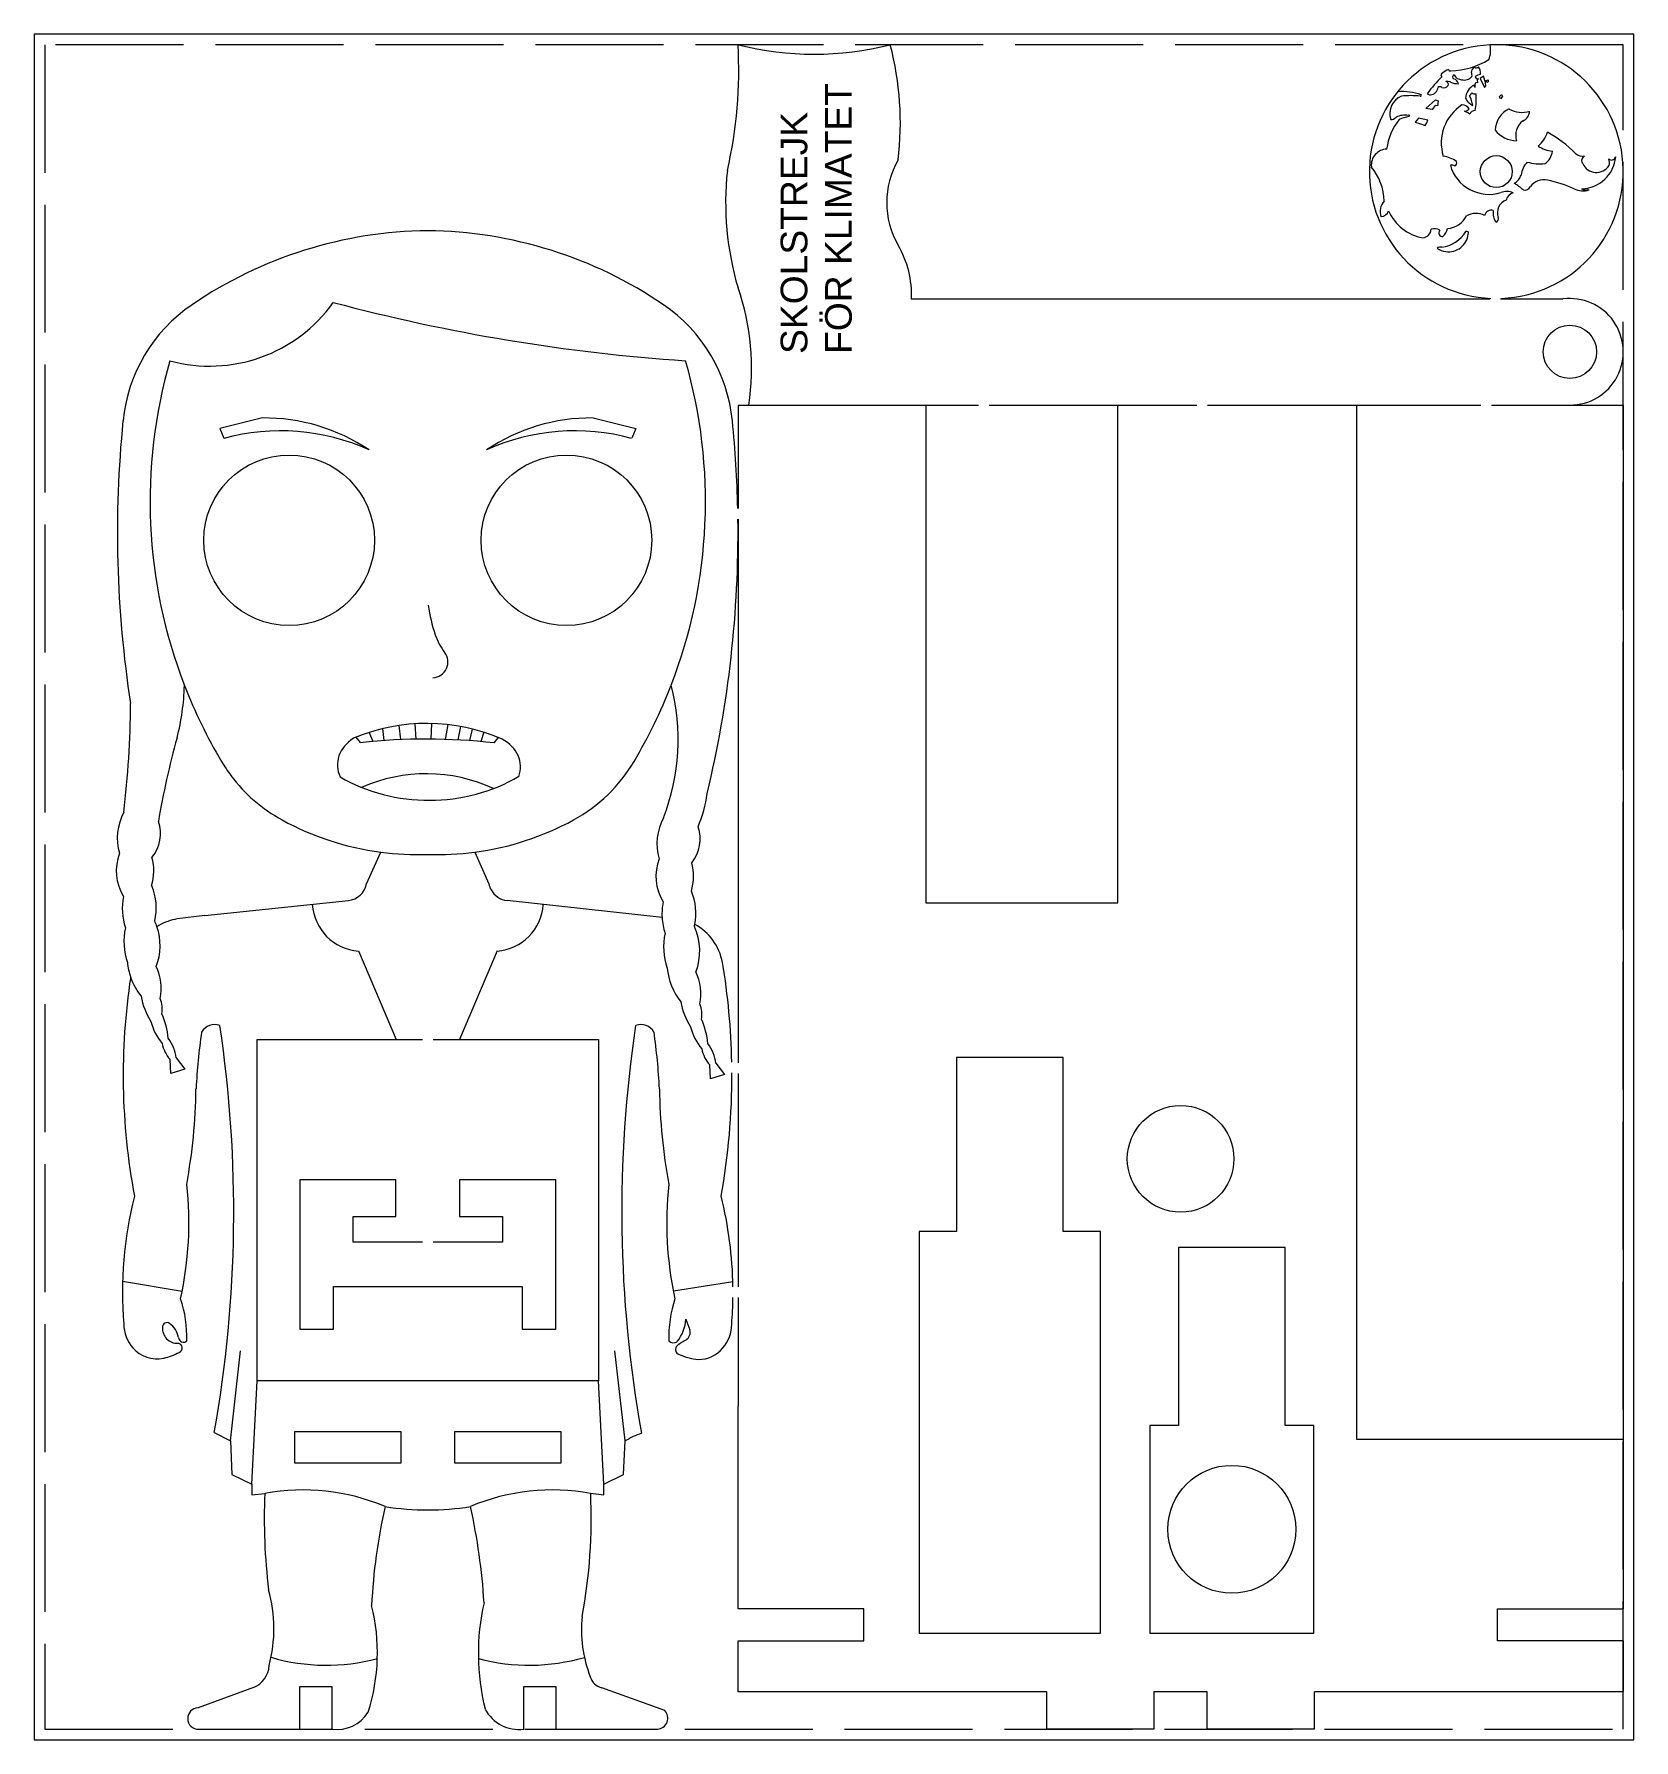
# Model space of a CAD drawing. Extents: x 0 to 150, y 0 to 160.
import ezdxf

# ---------------------------------------------------------------- set-up
doc = ezdxf.new("R2010")
doc.units = 0
doc.header["$MEASUREMENT"] = 0
doc.linetypes.add('ACAD_ISO02W100', pattern=[15, 12, -3])
doc.layers.get('0').update_dxf_attribs({"true_color": 0xffffff})
for name, color, linetype, true_color in [('Corte exterior', 1, 'Continuous', 0xff0000), ('grabado linea medio', 3, 'Continuous', 0x00ff00), ('mesa de trabajo y auxiliares', 7, 'Continuous', 0xffffff)]:
    doc.layers.add(name, color=color, linetype=linetype, true_color=true_color)
doc.styles.add('textstyle0', font='')
doc.styles.get('textstyle0').set_extended_font_data('Arial')

msp = doc.modelspace()

# ---------------------------------------------------------------- linework, layer by layer
for p, q in [((135.9, 156.05), (135.6, 155.84)), ((135.6, 155.84), (135.6, 155.84)), ((135.6, 155.84), (136, 155)), ((136.08, 155.47), (135.9, 156.05)), ((136.11, 155.14), (136.08, 155.47)), ((136.08, 155.47), (136.08, 155.47)), ((136.14, 155.65), (136.34, 155.71)), ((136.22, 155.46), (136.14, 155.65)), ((136.35, 155.52), (136.22, 155.46)), ((136.34, 155.71), (136.35, 155.52)), ((130.48, 153.02), (131.4, 153.84)), ((131.4, 153.84), (131.65, 153.74)), ((131.65, 153.74), (131.58, 153.28)), ((131.87, 154.25), (131.87, 154.25)), ((132.11, 154.15), (132.11, 154.15)), ((136, 155), (136.11, 155.14)), ((136, 155), (136, 155)), ((136.11, 155.14), (136.11, 155.14)), ((137.39, 154.16), (137.6, 154.35)), ((137.48, 153.93), (137.39, 154.16)), ((137.69, 154.14), (137.48, 153.93)), ((137.6, 154.35), (137.69, 154.14)), ((129.8, 152.11), (129.5, 151.73)), ((130.68, 151.93), (129.8, 152.11)), ((131.09, 152.94), (130.48, 153.02)), ((131.36, 153.3), (131.09, 152.94)), ((131.58, 153.28), (131.36, 153.3)), ((129.5, 151.73), (129.5, 151.73)), ((129.5, 151.73), (129.91, 151.63)), ((129.91, 151.63), (130.42, 151.42)), ((130.42, 151.42), (130.59, 151.67)), ((130.42, 151.42), (130.42, 151.42)), ((130.59, 151.67), (130.68, 151.93)), ((130.68, 151.93), (130.68, 151.93))]:
    msp.add_line(p, q)
for centre, radius, start, end in [((134.24, 158.48), 2.33, 337.9408, 12.6566), ((132.68, 163.72), 7.16, 271.2115, 301.3243), ((135.41, 156.36), 0.654, 122.9135, 176.3283), ((135.23, 157.06), 0.231, 222.2138, 325.5301), ((134.82, 156.38), 0.814, 349.3803, 42.5104), ((139.81, 147.96), 11.21, 134.1619, 144.9569), ((132.1, 156.16), 0.19, 107.9496, 239.8), ((136.28, 149.99), 7.64, 118.6876, 123.7492), ((132.42, 153.96), 1.6, 75.6997, 91.9599), ((132.33, 155.28), 0.275, 340.6842, 84.0107), ((132.77, 156.7), 0.155, 181.9115, 293.1071), ((133.48, 156.95), 1.6, 245.216, 272.5256), ((133.2, 155.98), 0.2, 103.6067, 245.3383), ((132.93, 155.17), 0.653, 16.7503, 73.2497), ((133.9, 156.57), 0.853, 208.161, 266.7689), ((134.11, 156.58), 0.891, 253.3976, 322.5472), ((135.7, 153.89), 1.5, 116.9743, 175.9464), ((134.26, 156.13), 0.569, 349.8727, 28.1764), ((135.17, 155.18), 0.158, 161.5651, 251.5651), ((135.3, 155.25), 0.216, 60.0575, 181.342), ((134.67, 155.08), 0.447, 353.5742, 21.7998), ((136.07, 154.38), 1.9, 103.6713, 119.9315), ((135.32, 156.01), 0.202, 172.875, 299.7449), ((135.56, 155.64), 0.246, 126.3972, 232.0285), ((128.85, 152.55), 1.74, 111.3179, 198.4217), ((128.2, 148.51), 6.1, 72.2133, 93.1571), ((129.09, 147.78), 6.45, 82.2585, 97.7415), ((129.98, 154.27), 0.0987, 258.1829, 30.807), ((130.97, 154.95), 0.647, 238.4028, 265.2767), ((130.87, 155.07), 0.772, 273.909, 355.1116), ((131.81, 154.77), 0.293, 50.423, 127.8303), ((132.19, 155.42), 0.462, 245.2069, 329.9094), ((135.75, 154.85), 1.77, 208.7398, 241.2602), ((133.47, 155.17), 1.49, 319.3392, 333.2807), ((131.45, 152.65), 3.51, 10.6698, 26.2001), ((135.1, 154.85), 0.461, 229.3987, 282.5288), ((129.64, 153.9), 5.58, 348.8394, 5.1421), ((132.45, 148.47), 5.68, 141.578, 172.3991), ((127.28, 152.52), 0.523, 260.8377, 322.7652), ((128.54, 150.58), 1.82, 79.9213, 117.4609), ((129.77, 147.88), 4.48, 101.2549, 113.2779), ((128.9, 152.34), 0.0588, 263.6237, 136.8491), ((136.15, 149.81), 4.21, 122.6424, 197.261), ((133.91, 152.6), 0.754, 32.3786, 92.5158), ((134.12, 153.29), 0.523, 271.4122, 326.361), ((133.69, 151.43), 1.4, 48.8146, 71.9012), ((135.1, 152.3), 0.522, 88.5019, 158.5022), ((139.3, 150.89), 2.31, 115.3389, 177.1808), ((139.53, 155.2), 2.54, 241.4723, 285.8474), ((139.18, 152.81), 1.04, 292.5813, 357.3496), ((139.04, 152.59), 2.59, 217.8193, 269.0506), ((140.64, 150.5), 1.72, 128.1313, 196.9374), ((139.26, 151.61), 2.75, 309.5428, 343.077), ((135.52, 139.7), 12.81, 45.2455, 60.1466), ((126.89, 147.71), 1.51, 92.496, 185.8738), ((142.67, 152), 3, 236.4966, 263.9691), ((140.67, 149.22), 1.7, 306.6536, 352.9631), ((121.23, 144.17), 5.36, 1.8428, 39.2693), ((131.71, 145.79), 2.8, 53.6125, 81.3463), ((132.9, 147.1), 0.612, 59.1596, 99.4026), ((136.41, 148.73), 3.76, 195.8524, 287.5094), ((133.06, 147.92), 0.336, 297.1277, 22.0272), ((141.59, 146.49), 2.19, 136.4371, 172.4328), ((141.19, 152.01), 4.18, 253.4187, 276.7668), ((145.27, 149.7), 1.16, 231.068, 275.5335), ((145, 148.81), 3.32, 271.4146, 354.5841), ((145.53, 148.14), 0.431, 110.5887, 222.1573), ((146.49, 148.44), 1.41, 204.4868, 326.7158), ((146.67, 147.94), 1.04, 344.463, 19.9747), ((147.9, 148.54), 0.352, 222.903, 286.4805), ((147.86, 148.64), 0.462, 287.6394, 342.3606), ((138.15, 147.17), 1.33, 298.8805, 343.053), ((135.4, 140.46), 6.5, 49.2835, 58.5644), ((139.79, 145.93), 0.561, 254.619, 336.1092), ((141.54, 144.82), 1.52, 76.4611, 144.651), ((139.83, 135.52), 10.97, 65.3853, 79.1253), ((127.63, 143.36), 1.43, 136.7761, 199.8451), ((138.44, 143.26), 1.24, 109.1967, 201.3502), ((138.08, 143.68), 1.56, 67.6757, 110.2025), ((138.92, 144.26), 0.898, 105.4479, 169.1373), ((145.21, 146.93), 1.64, 240.5682, 291.2606), ((145.6, 146.64), 1.25, 245.4586, 279.1872), ((126.24, 143.68), 0.8, 273.5539, 341.0688), ((130.95, 145.15), 4.31, 203.6596, 260.0036), ((132.38, 143.94), 2.17, 273.8817, 332.7172), ((135.21, 141.35), 1.83, 64.4075, 119.4311), ((136.61, 142.86), 0.626, 71.4546, 166.8058), ((138.21, 143.22), 1.42, 170.6645, 217.8355), ((136.87, 142.72), 0.429, 301.0251, 11.9097), ((130.15, 141.75), 0.851, 273.3665, 356.6335), ((131.3, 140.85), 0.901, 56.3099, 109.44), ((132.05, 141.35), 0.354, 135, 278.1301), ((131.49, 143.23), 3.27, 279.0113, 327.666), ((131.15, 142.03), 1.4, 312.8473, 349.5147), ((132.63, 141.43), 1.84, 261.8223, 354.2718), ((134.33, 141.34), 0.16, 323.1159, 121.1639), ((131.85, 139.52), 0.504, 72.681, 127.0197), ((132.68, 141.64), 2.06, 236.7578, 261.3569)]:
    msp.add_arc(centre, radius, start, end)
at = {"layer": 'Corte exterior'}
for p, q in [((82.25, 135.16), (136.5, 135.16)), ((137.5, 135.16), (143.35, 135.16)), ((66, 125.2), (88.55, 125.2)), ((66, 125.2), (66, 115.5)), ((89.55, 125.2), (109.01, 125.2)), ((110.01, 125.2), (135.65, 125.2)), ((136.65, 125.2), (149, 125.2)), ((149, 125.2), (149, 12.3)), ((66, 114.5), (66, 63.5)), ((31.18, 80.29), (32.5, 83.26)), ((41.32, 83.26), (42.64, 80.29)), ((16, 77.32), (29.47, 78.72)), ((58.88, 77.15), (44.35, 78.72)), ((16, 77.32), (13.41, 77)), ((20.91, 65.68), (36.41, 65.68)), ((20.91, 33.68), (20.91, 65.68)), ((37.41, 65.68), (52.91, 65.68)), ((52.91, 65.68), (52.91, 33.68)), ((66, 62.5), (66, 42.5)), ((24.91, 52.52), (24.91, 38.52)), ((33.91, 52.52), (24.91, 52.52)), ((33.91, 49.1), (33.91, 52.52)), ((39.89, 52.52), (39.89, 49.1)), ((48.91, 52.52), (39.89, 52.52)), ((48.91, 38.52), (48.91, 52.52)), ((29.91, 49.1), (33.91, 49.1)), ((29.91, 46.7), (29.91, 49.1)), ((39.89, 49.1), (43.91, 49.1)), ((43.91, 49.1), (43.91, 46.7)), ((36.41, 46.7), (29.91, 46.7)), ((43.91, 46.7), (37.41, 46.7)), ((28.06, 42.52), (45.76, 42.52)), ((28.06, 38.52), (28.06, 42.52)), ((45.76, 42.52), (45.76, 38.52)), ((66, 41.5), (66, 31.3)), ((24.91, 38.52), (28.06, 38.52)), ((45.76, 38.52), (48.91, 38.52)), ((61.12, 39.45), (61.48, 38.47)), ((52.91, 33.68), (20.91, 33.68)), ((66, 12.3), (66, 31.3)), ((16.88, 28.82), (18.4, 28.04)), ((24.41, 28.9), (24.41, 26)), ((34.41, 28.9), (24.41, 28.9)), ((34.41, 26), (34.41, 28.9)), ((39.41, 28.9), (39.41, 26)), ((49.41, 28.9), (39.41, 28.9)), ((49.41, 26), (49.41, 28.9)), ((18.4, 28.04), (18.55, 24.9)), ((55.26, 24.9), (55.41, 28.04)), ((24.41, 26), (34.41, 26)), ((39.41, 26), (49.41, 26)), ((18.55, 24.9), (20.41, 24)), ((53.41, 24), (55.26, 24.9)), ((20.41, 24), (20.41, 23)), ((20.41, 23), (21.64, 23.12)), ((52.18, 23.13), (53.41, 23)), ((53.41, 23), (53.41, 24)), ((77.8, 12.3), (66, 12.3)), ((77.8, 12.3), (66, 12.3)), ((77.8, 9.3), (77.8, 12.3)), ((137.2, 12.3), (149, 12.3)), ((137.2, 9.3), (137.2, 12.3)), ((137.2, 12.3), (149, 12.3)), ((66, 9.3), (77.8, 9.3)), ((66, 4.51), (66, 9.3)), ((149, 9.3), (137.2, 9.3)), ((149, 9.3), (149, 4.5)), ((20.57, 4.91), (15.37, 3)), ((24.91, 5), (27.91, 5)), ((24.91, 1), (24.91, 5)), ((27.91, 5), (27.91, 1)), ((45.91, 5), (48.91, 5)), ((45.91, 1), (45.91, 5)), ((48.91, 5), (48.91, 1)), ((59.13, 2.76), (53.23, 4.88)), ((94.95, 4.5), (66, 4.51)), ((94.95, 1.01), (94.95, 4.5)), ((105, 4.51), (105, 1.01)), ((110, 4.51), (105, 4.51)), ((110, 1.01), (110, 4.51)), ((120.05, 1.01), (120.05, 4.5)), ((149, 4.5), (120.05, 4.5)), ((15.41, 1), (24.91, 1)), ((48.91, 1), (58.45, 1)), ((105, 1.01), (94.95, 1.01)), ((120.05, 1.01), (110, 1.01))]:
    msp.add_line(p, q, dxfattribs=at)
for centre, radius in [((137.1, 147.1), 1.5), ((144, 130.2), 2.5), ((23.91, 112.52), 8), ((49.91, 112.52), 8), ((107.5, 54.5), 5)]:
    msp.add_circle(centre, radius, dxfattribs=at)
for centre, radius, start, end in [((24.2, 156.6), 41.87, 347.0258, 3.2861), ((73.14, 187.57), 29.45, 255.9779, 284.022), ((52.51, 151.7), 28.71, 352.9969, 14.7318), ((137.1, 147.1), 11.9, 272.4074, 267.5926), ((93, 144.2), 28.16, 173.8845, 196.5043), ((88, 144.2), 8.06, 150.2551, 209.7449), ((37.31, 101.63), 39.93, 90.5828, 124.3017), ((36.5, 101.63), 39.93, 55.6983, 89.4172), ((73.22, 135.59), 9.05, 357.2861, 30.6636), ((44.5, 128.7), 22.77, 351.1582, 19.2306), ((23.26, 122.23), 15, 124.3017, 174.3031), ((50.55, 122.23), 15, 5.6969, 55.6983), ((144, 130.2), 5, 270, 97.4305), ((113.18, 113.26), 105.37, 174.3031, 188.7637), ((-39.37, 113.26), 105.37, 1.2199, 5.6969), ((-39.37, 113.26), 105.37, 346.5631, 0.6761), ((-7.62, 99.46), 21.72, 345.4311, 358.494), ((58.59, 116.16), 47.72, 201.2069, 210.725), ((15.23, 116.16), 47.72, 329.275, 338.831), ((40.65, 93.79), 19.75, 338.2973, 15.0564), ((-85.53, 98.01), 94.58, 353.3158, 359.5117), ((87.18, 73.43), 76.59, 164.4214, 170.4449), ((30.46, 99.44), 15, 210.725, 216.8279), ((43.36, 99.44), 15, 298.7417, 329.275), ((30.46, 99.44), 15, 216.8279, 241.2583), ((51.24, 90.33), 11.97, 336.8863, 352.5168), ((12.99, 84.58), 5.19, 152.1408, 195.7999), ((63.59, 84.06), 5.19, 152.1408, 195.7999), ((8.31, 85.01), 3.54, 321.1297, 18.6575), ((35.94, 109.43), 26.39, 241.2583, 262.5178), ((37.88, 109.43), 26.39, 277.4822, 298.7417), ((58.91, 84.5), 3.54, 321.1297, 18.6575), ((12.31, 81.51), 4.61, 159.0275, 211.3724), ((6.26, 81.51), 4.96, 343.6011, 14.9642), ((62.91, 81), 4.61, 159.0275, 211.3724), ((56.87, 81), 4.96, 343.6011, 14.9642), ((6.13, 78.04), 5.32, 346.6465, 22.9403), ((29.22, 80.71), 2, 276.9828, 347.9586), ((44.59, 80.71), 2, 192.0395, 209.0034), ((14.37, 78.01), 6.1, 169.6088, 197.5402), ((44.59, 80.71), 2, 209.0034, 263.0153), ((64.97, 77.5), 6.1, 169.6088, 183.3107), ((56.73, 77.53), 5.32, 348.7039, 22.9403), ((6.28, 74.51), 5.53, 18.6912, 24.6646), ((14.2, 72.06), 5, 101.6847, 122.5207), ((14.42, 74.89), 6, 167.6756, 199.2809), ((59.61, 72.06), 5, 10.0243, 62.23), ((14.76, 73.51), 6.04, 185.7077, 198.9798), ((1.57, 62.33), 63.86, 1.1029, 9.5545), ((69.34, 62.32), 60.99, 171.2944, 190.6931), ((78.48, 57.65), 63.39, 172.0714, 176.9012), ((16.91, 65.69), 1.4, 69.1192, 149.8359), ((-99.09, 49.5), 117.81, 349.8902, 8.5428), ((173.09, 49.53), 117.99, 171.4843, 190.1368), ((56.91, 65.69), 1.4, 30.1641, 110.8808), ((-4.66, 57.65), 63.39, 3.0988, 7.9286), ((1.57, 62.33), 63.86, 349.7767, 0.2056), ((-37.61, 61.69), 52.79, 349.5418, 359.3299), ((111.43, 61.69), 52.8, 180.6635, 190.4516), ((-18.42, 48.5), 32.93, 347.5115, 6.2965), ((92.44, 48.51), 33.13, 173.7597, 192.4284), ((44.91, 42), 36.62, 165.774, 184.6987), ((28.91, 42), 36.62, 0.7822, 14.226), ((2.9, 37.77), 11.42, 358.275, 18.4196), ((71.18, 37.72), 11.68, 161.7262, 181.3936), ((28.91, 42), 36.62, 355.3013, -0.7822), ((11.85, 39.02), 3.44, 180.3969, 221.0478), ((12.45, 38.73), 0.414, 54.0715, 184.0377), ((13.44, 38.61), 1.41, 176.182, 271.9396), ((11.53, 37.38), 2.04, 10.475, 55.4235), ((57.52, 39.65), 3.6, 320.3652, 356.8937), ((60.71, 38.22), 0.81, 298.3865, 18.4349), ((61.97, 39.02), 3.44, 318.9522, 359.6031), ((13.44, 36.76), 0.442, 290.4883, 83.3946), ((14.03, 37.79), 0.49, 184.1636, 283.0603), ((13.87, 37.88), 0.627, 295.5517, 314.3576), ((59.95, 37.88), 0.631, 224.9984, 303.1894), ((60.63, 36.61), 0.491, 137.7498, 234.0983), ((63.45, 33.15), 4.95, 118.3865, 130.0001), ((11.51, 38.74), 3, 221.0478, 282.0892), ((11.03, 41.02), 5.33, 282.0892, 298.7918), ((62.72, 41.15), 5.48, 244.2949, 265.5605), ((62.32, 38.55), 2.87, 269.4784, 321.4263), ((59.08, 22.25), 6.85, 108.114, 122.3632), ((75.73, 20.71), 54.15, 177.4444, 187.0453), ((2.17, 20.8), 50.07, 349.3866, 2.6612), ((85.06, 10.1), 53.47, 167.2583, 177.3072), ((36.91, 47.02), 25.45, 260.952, 279.0564), ((-16.01, 9.26), 58.31, 3.5378, 12.5105), ((9.25, 10.46), 13.24, 344.7738, 15.8235), ((63.08, 8.11), 21.43, 167.1993, 194.0788), ((13.67, 8.17), 18.52, 342.4632, 13.8822), ((63.78, 10.37), 12.46, 174.4178, 200.9361), ((19.64, 7.12), 2.4, 293.0014, 356.646), ((53.61, 6.36), 1.53, 196.8711, 255.6151), ((15.4, 2), 1, 91.8912, 270.5754), ((28.37, 4.48), 3.51, 262.4521, 327.3712), ((45.48, 4.57), 3.6, 207.7233, 276.7994), ((58.38, 2.04), 1.04, 273.7906, 43.6619)]:
    msp.add_arc(centre, radius, start, end, dxfattribs=at)
at = {"layer": 'grabado linea medio'}
for p, q in [((21.41, 124), (17.41, 123)), ((52.41, 124), (56.41, 123)), ((17.41, 123), (17.41, 123)), ((17.41, 123), (17.79, 122.09)), ((56.41, 123), (56.03, 122.09)), ((31.41, 94.5), (31.75, 93.66)), ((32.83, 93.74), (32.69, 94.86)), ((34.39, 93.83), (34.23, 95.15)), ((35.81, 93.87), (35.74, 95.31)), ((37.27, 95.33), (37.19, 93.87)), ((38.57, 93.85), (38.82, 95.23)), ((39.97, 95.06), (39.73, 93.8)), ((40.84, 93.73), (41.1, 94.82)), ((42.18, 94.51), (41.9, 93.64)), ((30.6, 93.54), (30.19, 94.05)), ((43.12, 93.52), (43.55, 94.01)), ((30.41, 74), (33.95, 65.68)), ((43.41, 74), (39.87, 65.68)), ((12.81, 62.51), (12.75, 63.82)), ((14.13, 62.91), (12.81, 62.51)), ((13.33, 63.98), (14.13, 62.91)), ((63.41, 62), (63.35, 63.31)), ((63.93, 63.47), (64.73, 62.4)), ((64.73, 62.4), (63.41, 62)), ((8.3, 43.04), (13.88, 42.09)), ((65.52, 42.98), (59.94, 42.09)), ((18.4, 28.04), (19.35, 36.49)), ((55.41, 28.04), (54.46, 36.5)), ((20.41, 24), (20.91, 33.68)), ((53.41, 24), (52.91, 33.68))]:
    msp.add_line(p, q, dxfattribs=at)
for centre, radius, start, end in [((16.47, 143.08), 14.22, 254.7681, 324.5423), ((72.48, 300.64), 171.65, 254.9994, 266.195), ((58.59, 116.16), 47.72, 163.9358, 201.2069), ((15.23, 116.16), 47.72, 338.831, 16.0648), ((21.53, 106.25), 17.75, 56.198, 90.4035), ((52.28, 106.25), 17.75, 89.5965, 123.802), ((23.09, 102.6), 20.19, 65.6655, 105.2101), ((50.73, 102.6), 20.19, 74.7899, 114.3345), ((52.85, 108.77), 16.08, 188.3863, 198.5671), ((42.92, 105.43), 5.6, 198.5671, 217.6473), ((37.32, 101.11), 1.48, 272.8986, 37.6473), ((36.78, 75.61), 15.01, 65.1887, 113.8702), ((35.94, 109.43), 26.39, 262.5178, 272.1185), ((37.88, 109.43), 26.39, 267.8815, 277.4822), ((14.78, 69.25), 7.87, 100.0588, 101.6847), ((30.76, 78.67), 4.69, 183.728, 265.7321), ((43.06, 78.67), 4.69, 274.2679, 356.1005), ((64.97, 77.5), 6.1, 183.3107, 197.5402), ((6.28, 74.51), 5.53, 339.1829, 18.6912), ((65.02, 74.38), 6, 167.6756, 199.2809), ((56.73, 77.53), 5.32, 346.6465, 348.7039), ((56.88, 73.99), 5.53, 339.1829, 24.6646), ((7.31, 70.51), 4.61, 347.8062, 26.1147), ((65.36, 73), 6.04, 185.7077, 218.5155), ((57.91, 70), 4.61, 347.8062, 26.1147), ((14.76, 73.51), 6.04, 198.9798, 218.5155), ((16.5, 70.91), 6.57, 190.1551, 212.3213), ((9.55, 68.53), 2.47, 350.119, 24.0225), ((67.1, 70.4), 6.57, 190.1551, 212.3213), ((60.15, 68.02), 2.47, 350.119, 24.0225), ((15.88, 68.6), 5.07, 193.7362, 220.105), ((4.52, 64.97), 8.1, 6.0046, 22.789), ((55.12, 64.46), 8.1, 6.0046, 22.789), ((9.4, 63.44), 3.97, 7.7858, 36.7398), ((66.48, 68.09), 5.07, 193.7362, 220.105), ((14.94, 65.85), 2.98, 189.9341, 222.7898), ((65.54, 65.34), 2.98, 189.9341, 222.7898), ((60, 62.93), 3.97, 7.7858, 36.7398), ((25.21, 3.7), 19.75, 67.0785, 100.4318), ((48.61, 3.7), 19.75, 79.5765, 112.9299), ((27.41, 25.5), 18.5, 253.6941, 284.9543), ((46.41, 25.5), 18.5, 255.1217, 286.2926)]:
    msp.add_arc(centre, radius, start, end, dxfattribs=at)
for centre, major_axis, start_param, end_param in [((36.82, 83.78), (-14.45, 0), 4.202229, 5.208059), ((32.47, 91.44), (-4.03, 0), 5.389545, 0.353811), ((36.76, 57.19), (45.85, 0), 1.431517, 1.705607), ((41.7, 91.27), (3.91, 0), 5.994227, 0.979298), ((37.02, 99.34), (14.01, 0), 4.076261, 5.357218)]:
    msp.add_ellipse(centre, major_axis=major_axis, ratio=0.8, start_param=start_param, end_param=end_param, dxfattribs=at)
at = {"layer": 'mesa de trabajo y auxiliares'}
for p, q in [((0, 160), (0, 0)), ((150, 160), (0, 160)), ((150, 0), (150, 160)), ((83.6, 125.2), (83.6, 78.5)), ((101.6, 78.5), (101.6, 125.2)), ((124, 125.2), (124, 28.2)), ((83.6, 78.5), (101.6, 78.5)), ((86.5, 64), (86.5, 47.7)), ((96.5, 64), (86.5, 64)), ((96.5, 47.7), (96.5, 64)), ((83, 47.7), (83, 10)), ((86.5, 47.7), (83, 47.7)), ((100, 47.7), (96.5, 47.7)), ((100, 10), (100, 47.7)), ((107.3, 46.2), (107.3, 29.5)), ((117.3, 46.2), (107.3, 46.2)), ((117.3, 29.5), (117.3, 46.2)), ((107.3, 29.5), (104.6, 29.5)), ((104.6, 29.5), (104.6, 10)), ((120, 29.5), (117.3, 29.5)), ((120, 10), (120, 29.5)), ((124, 28.2), (149, 28.2)), ((83, 10), (100, 10)), ((104.6, 10), (120, 10)), ((0, 0), (150, 0))]:
    msp.add_line(p, q, dxfattribs=at)
at = {"layer": 'mesa de trabajo y auxiliares', "linetype": 'ACAD_ISO02W100'}
for p, q in [((1, 159), (1, 1)), ((149, 159), (1, 159)), ((149, 1), (149, 159)), ((1, 1), (149, 1))]:
    msp.add_line(p, q, dxfattribs=at)
at = {"layer": 'mesa de trabajo y auxiliares'}
msp.add_circle((112.3, 19.75), 6, dxfattribs=at)

# ---------------------------------------------------------------- texts
at = {"insert": (70, 130), "char_height": 1, "attachment_point": 1, "rotation": 90, "style": 'textstyle0'}
msp.add_mtext('\\H2.5;SKOLSTREJK \\PFÖR KLIMATET', dxfattribs=at)

doc.saveas('drawing.dxf')
